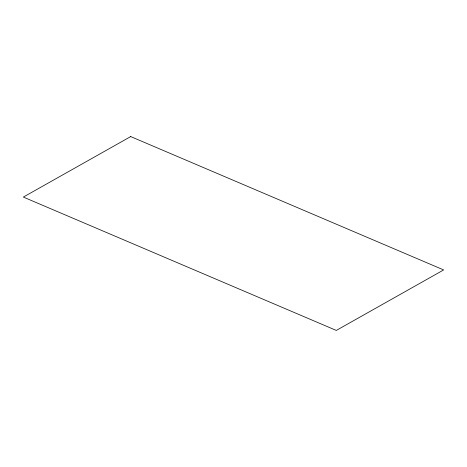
<?xml version="1.0" encoding="UTF-8"?>
<svg xmlns="http://www.w3.org/2000/svg" width="467" height="467" viewBox="0 0 467 467"><rect width="100%" height="100%" fill="white"/><g stroke="black" fill="none" stroke-linecap="round" stroke-linejoin="round"><path stroke-width="0.7" d="M130.702 136.574L23.35 197.074L336.298 330.426L443.65 269.926L130.702 136.574"/></g></svg>
